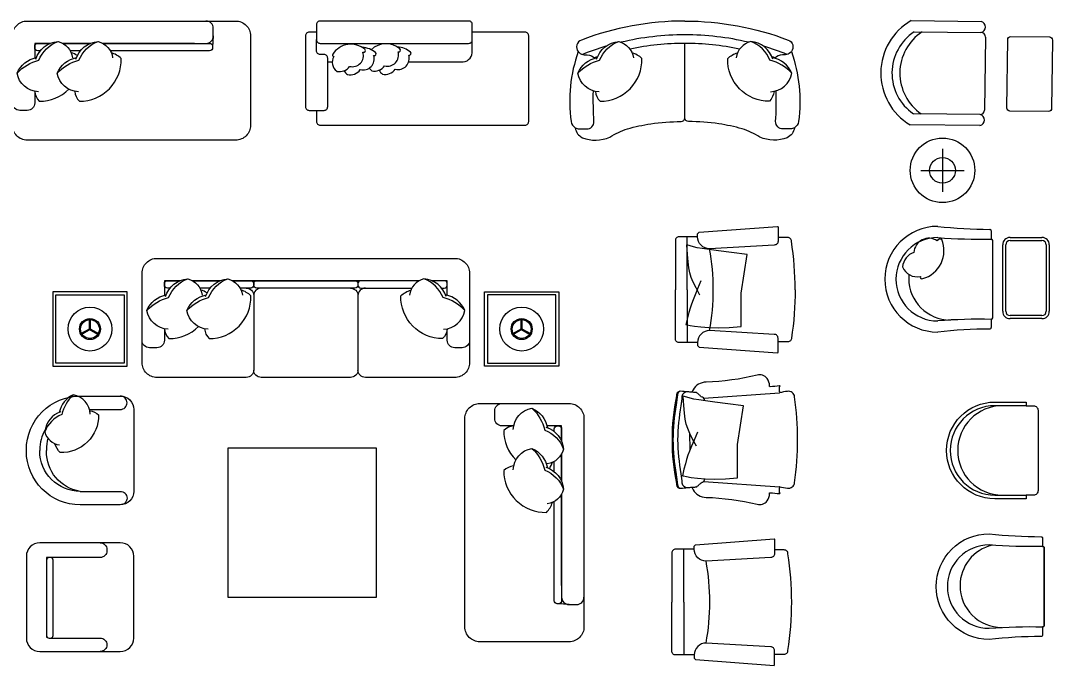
# Model space of a CAD drawing. Header units: millimetres. Extents: x 2749 to 14578, y 1883 to 10224.
# Drawn here: x 7648 to 14578, y 5893 to 10224 of the extents above; entities that cross this region are included whole.
import ezdxf

# ---------------------------------------------------------------- set-up
doc = ezdxf.new("R2010")
doc.units = ezdxf.units.MM

# ---------------------------------------------------------------- blocks, each defined once
blk = doc.blocks.new('A$C21E3')
at = {"color": 0}
for points in [[(0.0862, 0.0164), (0.0312, 0.0164, -0.421014), (0.0212, 0.0266, 0.026208), (0.0012, 0.3764, -0.414214), (0.3562, 0.7314, -0.414214), (0.7112, 0.3764, 0.026208), (0.6912, 0.0266, -0.421014), (0.6812, 0.0164), (0.6262, 0.0164, -0.414214), (0.6162, 0.0064), (0.3562, 0.0064), (0.0962, 0.0064, -0.414214)], [(0.0762, 0.3764, -0.027007), (0.0862, 0.0164, 0.414214), (0.0962, 0.0064), (0.3562, 0.0064), (0.6162, 0.0064, 0.414214), (0.6262, 0.0164, -0.027007), (0.6362, 0.3764, 0.414214), (0.3562, 0.6564, 0.414214)]]:
    blk.add_lwpolyline(points, format="xyb", close=True, dxfattribs=at)
blk.add_lwpolyline([(0.6345, 0.3557, 0.347707), (0.362, 0.5712, 0.414214), (0.082, 0.2912, -0.027007)], format="xyb", dxfattribs=at)
blk = doc.blocks.new('DAY BED1')
at = {"color": 0}
blk.add_line((0.3, 0.25), (0.225, 0.2549), dxfattribs=at)
blk.add_lwpolyline([(-0.3, 0, -0.414214), (-0.4, 0.1), (-0.4, 0.1, 0.317837), (-0.4, 0.1, -0.414214), (-0.4, 0.1), (-0.4, 0.1, 1.186185), (-0.4, 0.1, -0.414214), (-0.4, 0.1), (-0.4, 1.5, -0.414214), (-0.3, 1.6), (0.3, 1.6, -0.414214), (0.4, 1.5), (0.4, 0.1, -0.414214), (0.3, 0)], format="xyb", close=True, dxfattribs=at)
for points in [[(-0.0725, 1.45), (-0.15, 1.45, -0.414214), (-0.2, 1.5), (-0.2, 1.55, -0.414214), (-0.15, 1.6)], [(-0.0756, 1.4249, -0.356772), (0.0505, 1.5682, -0.249542), (0.1543, 1.4384, 9.61688)], [(0.0505, 1.5682, -0.14773), (0.1364, 1.422, -0.213343), (0.2624, 1.2931, -0.178662)], [(-0.0725, 1.4501, 0.165541), (-0.1386, 1.4192, 0.200231), (-0.0581, 1.2207, 0.121523)], [(0.1433, 1.4422, -0.306663), (0.2624, 1.2931, -0.30633), (0.1536, 1.1957, 0.872847)], [(0.25, 1.3448), (0.25, 1.45), (0.1517, 1.45, -0.414214)], [(0.2, 1.4118), (0.2, 1.43, -0.414214), (0.22, 1.45), (0.23, 1.45, -0.414214), (0.25, 1.43)], [(0.25, 1.43), (0.25, 1.3448, -0.414214)], [(-0.0756, 1.1556, -0.356772), (0.0505, 1.2988, -0.249542), (0.1543, 1.169, 9.61688)], [(0.0505, 1.2988, -0.14773), (0.1364, 1.1527, -0.213343), (0.2624, 1.0238, -0.178662)], [(0.25, 1.2616), (0.25, 1.0755, -0.414214)], [(-0.0725, 1.1808, 0.165541), (-0.1386, 1.1498, 0.425989), (0.1479, 0.869, 0.121523), (0.1873, 0.9357, -7.115464)], [(0.1678, 1.1631, 0.071865), (0.1873, 1.205, -7.115464)], [(0.2, 1.1425), (0.2, 1.2113, -0.414214)], [(0.1433, 1.1729, -0.306663), (0.2624, 1.0238, -0.30633), (0.1536, 0.9263, 0.872847)], [(0.25, 0.9923), (0.25, 0.2749, -0.414214), (0.23, 0.2549), (0.22, 0.2549, -0.414214), (0.2, 0.2749), (0.2, 0.9419, -0.414214)], [(0.25, 0.3775), (0.25, 0.3, 0.414214), (0.3, 0.25), (0.35, 0.25, 0.414214), (0.4, 0.3)]]:
    blk.add_lwpolyline(points, format="xyb", dxfattribs=at)
for points in [[(0.25, 1.0755), (0.25, 1.2616)], [(0.25, 0.3775), (0.25, 0.9923)]]:
    blk.add_lwpolyline(points, dxfattribs=at)

msp = doc.modelspace()

# ---------------------------------------------------------------- linework, layer by layer
at = {"color": 18, "ltscale": 0.03, "true_color": 0x000000}
for p, q in [((13629.8, 10223.7), (14099.8, 10218.7)), ((14128.7, 10113.4), (14123.5, 9623.4)), ((14092.3, 9518.7), (13622.4, 9523.7)), ((14168.1, 8812), (14168.1, 8757)), ((14178.1, 8487), (14178.1, 8747)), ((14294.8, 8767.5), (14507.9, 8767.5)), ((14244.8, 8272.2), (14244.8, 8717.5)), ((14557.9, 8717.5), (14557.9, 8272.2)), ((14178.1, 8227), (14178.1, 8487)), ((14168.1, 8217), (14168.1, 8162)), ((14507.9, 8222.2), (14294.8, 8222.2)), ((12102.4, 6318.3), (12102.4, 6673.3)), ((12102.4, 6318.3), (12102.4, 5963.3))]:
    msp.add_line(p, q, dxfattribs=at)
at = {"color": 18, "true_color": 0x000000}
for p, q in [((13650.6, 10148.4), (14099, 10143.7)), ((12109.4, 9570.5), (12109.4, 10071.2)), ((12109.4, 9570.5), (12109.4, 10071.2)), ((14093.1, 9593.7), (13644.8, 9598.5)), ((12125.8, 8416.6), (12125.8, 8771.6)), ((14294.8, 8747.5), (14507.9, 8747.5)), ((14264.8, 8272.2), (14264.8, 8717.5)), ((14537.9, 8717.5), (14537.9, 8272.2)), ((12125.8, 8416.6), (12125.8, 8061.6)), ((8110.5, 8152.1), (8110.5, 8222.6)), ((8116.8, 8152.1), (8116.8, 8222.6)), ((11010.5, 8152.1), (11010.5, 8222.6)), ((11016.8, 8152.1), (11016.8, 8222.6)), ((14507.9, 8242.2), (14294.8, 8242.2)), ((8112.1, 8154.8), (8051, 8119.6)), ((8115.2, 8149.4), (8054.1, 8114.1)), ((8112.1, 8149.4), (8173.1, 8114.1)), ((8115.2, 8154.8), (8176.3, 8119.6)), ((11012.1, 8154.8), (10951, 8119.6)), ((11015.2, 8149.4), (10954.1, 8114.1)), ((11012.1, 8149.4), (11073.1, 8114.1)), ((11015.2, 8154.8), (11076.3, 8119.6)), ((11332.2, 6302.1), (11257.2, 6307))]:
    msp.add_line(p, q, dxfattribs=at)
at = {"color": 18, "ltscale": 0.03, "true_color": 0x000000}
for points in [[(11060.8, 9546.2), (11060.8, 10121.2, 0.414214), (11035.8, 10146.2), (10682.1, 10146.2), (10682.1, 10196.2, 0.414214), (10657.1, 10221.2), (9660.8, 10221.2, 0.414214), (9635.8, 10196.2), (9635.8, 10146.2), (9585.8, 10146.2, 0.414214), (9560.8, 10121.2), (9560.8, 9646.2, 0.414214), (9585.8, 9621.2), (9635.8, 9621.2), (9635.8, 9546.2, 0.414214), (9660.8, 9521.2), (11035.8, 9521.2, 0.414214), (11060.8, 9546.2)], [(12109.4, 10221.2, 0.091148), (11415, 10093.5, 0.507088), (11393.6, 10015.8, 0.120617), (11345.3, 9546.2, 0.231214), (11373.4, 9504, 0.263003), (11421.6, 9437.4, 0.202138), (11605.3, 9441.8, -0.050162), (11723.6, 9497.2, -0.025555), (11880.7, 9531.2, -0.02916), (12084.4, 9546, 0.401126), (12109.4, 9570.5)], [(12109.4, 10221.2, -0.091148), (12803.7, 10093.5, -0.507088), (12825.1, 10015.8, -0.120617), (12873.4, 9546.2, -0.231214), (12845.3, 9504, -0.263003), (12797.1, 9437.4, -0.202138), (12613.4, 9441.8, 0.050162), (12495.1, 9497.2, 0.025555), (12338, 9531.2, 0.02916), (12134.3, 9546, -0.401126), (12109.4, 9570.5)], [(12195.8, 8771.6), (12070.8, 8771.6, 0.414214), (12045.8, 8746.6), (12045.8, 8416.6)], [(12850.8, 8416.6, 0.038405), (12825.8, 8741.6, 0.414214), (12800.8, 8766.6), (12735.8, 8766.6)], [(12195.8, 8061.6), (12070.8, 8061.6, -0.414214), (12045.8, 8086.6), (12045.8, 8416.6)], [(12850.8, 8416.6, -0.038405), (12825.8, 8091.6, -0.414214), (12800.8, 8066.6), (12735.8, 8066.6)], [(8407.6, 7337.1), (8407.6, 7062.1, -0.414214), (8317.4, 6971.9), (8046.9, 6971.9, -0.414214), (7686.3, 7332.6), (7686.3, 7337.1), (7686.3, 7341.6, -0.414214), (8046.9, 7702.3), (8317.4, 7702.3, -0.414214), (8407.6, 7612.1), (8407.6, 7337.1)], [(12172.4, 6673.3), (12047.4, 6673.3, 0.414214), (12022.4, 6648.3), (12022.4, 6318.3)], [(12712.4, 5968.3), (12777.4, 5968.3, 0.414214), (12802.4, 5993.3, 0.076923), (12802.4, 6643.3, 0.414214), (12777.4, 6668.3), (12712.4, 6668.3)], [(12172.4, 5963.3), (12047.4, 5963.3, -0.414214), (12022.4, 5988.3), (12022.4, 6318.3)]]:
    msp.add_lwpolyline(points, format="xyb", dxfattribs=at)
at = {"color": 18, "true_color": 0x000000}
for points in [[(10682.1, 10146.2), (10682.1, 10196.2, 0.414214), (10657.1, 10221.2), (9660.8, 10221.2, 0.414214), (9635.8, 10196.2), (9635.8, 10096.2, 0.414214), (9660.8, 10071.2), (10657.1, 10071.2, 0.414214), (10682.1, 10096.2), (10682.1, 10146.2)], [(9233.6, 8477.1), (9893.6, 8477.1, -0.414214), (9913.6, 8457.1), (9913.6, 8447.1, -0.414214), (9893.6, 8427.1), (9233.6, 8427.1, -0.414214), (9213.6, 8447.1), (9213.6, 8457.1, -0.414214)]]:
    msp.add_lwpolyline(points, format="xyb", close=True, dxfattribs=at)
for points in [[(9635.8, 10146.2), (9585.8, 10146.2, 0.414214), (9560.8, 10121.2), (9560.8, 9646.2, 0.414214), (9585.8, 9621.2), (9685.8, 9621.2, 0.414214), (9710.8, 9646.2), (9710.8, 9971.2, 0.414214), (9685.8, 9996.2), (9660.8, 9996.2, -0.414214), (9635.8, 10021.2), (9635.8, 10096.2)], [(10254.1, 9946.2), (10620.3, 9946.2, 0.413601), (10682.1, 10021.2), (10682.1, 10146.2)], [(11391.2, 9871.6, -0.14773), (11537.3, 9957.6, -0.213343), (11666.3, 10083.6, -0.178662)], [(11517.1, 9964.4, -0.306663), (11666.3, 10083.6, -0.30633), (11763.7, 9974.8, 0.872847)], [(12701.6, 9964.4, 0.306663), (12552.5, 10083.6, 0.30633), (12455, 9974.8, -0.872847)], [(12827.5, 9871.6, 0.14773), (12681.4, 9957.6, 0.213343), (12552.5, 10083.6, 0.178662)], [(11393.6, 10015.8, 0.17463), (11424.2, 9996.2, 0.041508), (11443, 9993.5, 0.058408), (11453.8, 9994.2, -0.207514), (11505.3, 9971.8, -2.305718)], [(11509.3, 9748.7, 0.165541), (11540.2, 9682.6, 0.425989), (11821, 9969, 0.121523), (11754.3, 10008.5, -7.115464)], [(12709.5, 9748.7, -0.165541), (12678.5, 9682.6, -0.425989), (12397.7, 9969, -0.121523), (12464.4, 10008.5, 7.115464)], [(12825.1, 10015.8, -0.17463), (12794.5, 9996.2, -0.041508), (12775.7, 9993.5, -0.058408), (12764.9, 9994.2, 0.207514), (12713.4, 9971.8, 2.305718)], [(11534.5, 9745.6, -0.356772), (11391.2, 9871.6, -0.249542), (11521, 9975.5, 9.61688)], [(12684.3, 9745.6, 0.356772), (12827.5, 9871.6, 0.249542), (12697.7, 9975.5, -9.61688)], [(11373.4, 9504, 0.118753), (11399.4, 9496.2), (11449.4, 9496.2, 0.414214), (11499.4, 9546.2, -0.02212), (11495.4, 9752.2, 0.249202)], [(12845.3, 9504, -0.118753), (12819.4, 9496.2), (12769.4, 9496.2, -0.414214), (12719.4, 9546.2, 0.02212), (12723.4, 9752.2, -0.249202)], [(12735.8, 8766.6), (12735.8, 8741.6, -0.414214), (12710.8, 8716.6), (12275.8, 8691.6, -0.414214), (12195.8, 8771.6)], [(8495.5, 8277.6, -0.14773), (8641.6, 8363.5, -0.213343), (8770.5, 8489.5)], [(8718.8, 8477.1), (8613.6, 8477.1), (8613.6, 8378.8, -0.414352)], [(8651.8, 8427.1), (8633.6, 8427.1, -0.414214), (8613.6, 8447.1), (8613.6, 8457.1, -0.414214), (8633.6, 8477.1)], [(8621.4, 8370.4, -0.306663), (8770.5, 8489.5, -0.30633), (8868, 8380.7)], [(8633.6, 8477.1), (8718.8, 8477.1, -0.414469)], [(8764.8, 8277.6, -0.14773), (8910.9, 8363.5, -0.213343), (9039.9, 8489.5)], [(8802, 8477.1), (8988.2, 8477.1, -0.414747)], [(8890.7, 8370.4, -0.306663), (9039.9, 8489.5, -0.30633), (9137.3, 8380.7)], [(9071.3, 8477.1), (9193.6, 8477.1, -0.414214), (9213.6, 8457.1), (9213.6, 8447.1, -0.414214), (9193.6, 8427.1), (9121.7, 8427.1, -0.126313)], [(10325.3, 8477.1), (9933.6, 8477.1, 0.414214), (9913.6, 8457.1), (9913.6, 8447.1, 0.414214), (9933.6, 8427.1), (10274.9, 8427.1, 0.412652)], [(10505.9, 8370.4, 0.306663), (10356.7, 8489.5, 0.30633), (10259.3, 8380.7)], [(10631.8, 8277.6, 0.14773), (10485.7, 8363.5, 0.213343), (10356.7, 8489.5)], [(10493.6, 8477.1), (10408.4, 8477.1, 0.412535)], [(10475.5, 8427.1), (10493.6, 8427.1, 0.414214), (10513.6, 8447.1), (10513.6, 8457.1, 0.414214), (10493.6, 8477.1)], [(8921.1, 8427.1), (8852.3, 8427.1, -0.414599)], [(8900.5, 8394.9, 0.071865), (8858.6, 8414.4)], [(8882.9, 8154.6, 0.165541), (8913.8, 8088.5, 0.425989), (9194.6, 8375, 0.121523), (9128, 8414.4)], [(9163.6, 8427.1, -0.414214), (9213.6, 8377.1), (9213.6, 7877.1, -0.41732)], [(9263.6, 8427.1, 0.414214), (9213.6, 8377.1)], [(9863.6, 8427.1, -0.414214), (9913.6, 8377.1)], [(9963.6, 8427.1, 0.414214), (9913.6, 8377.1), (9913.6, 7877.1, 0.415249)], [(10513.7, 8154.6, -0.165541), (10482.8, 8088.5, -0.425989), (10202, 8375, -0.121523), (10268.7, 8414.4)], [(8638.7, 8151.5, -0.356772), (8495.5, 8277.6, -0.249542), (8625.3, 8381.4)], [(8908.1, 8151.5, -0.356772), (8764.8, 8277.6, -0.249542), (8894.6, 8381.4)], [(10488.5, 8151.5, 0.356772), (10631.8, 8277.6, 0.249542), (10502, 8381.4)], [(8613.6, 8154.6), (8613.6, 8077.1, -0.414214), (8563.6, 8027.1), (8513.6, 8027.1, -0.414214), (8463.6, 8077.1)], [(8613.5, 8154.6, 0.165541), (8644.5, 8088.5, 0.200231), (8842.9, 8169)], [(10663.6, 8077.1, -0.414214), (10613.6, 8027.1), (10563.6, 8027.1, -0.414214), (10513.6, 8077.1), (10513.6, 8154.6)], [(12735.8, 8066.6), (12735.8, 8091.6, 0.414214), (12710.8, 8116.6), (12275.8, 8141.6, 0.414214), (12195.8, 8061.6)], [(8001.4, 7709.6, 0.14773), (7923.9, 7577.9, 0.213343), (7810.3, 7461.6, 0.178662)], [(8115, 7580.5, 0.356772), (8001.4, 7709.6, 0.249542), (7907.8, 7592.6, -9.61688)], [(8110.1, 7612.1), (8317.4, 7612.1, 0.414214), (8362.5, 7657.2), (8362.5, 7657.2, 0.414214), (8317.4, 7702.3)], [(12078.9, 7734.8, 0.331708), (12059.9, 7711.1, -0.017281), (12051, 7642.6, 0.036067), (12029.7, 7408.9, 0.036067), (12051, 7175.2, -0.017281), (12059.9, 7106.7, 0.331708), (12078.9, 7083)], [(12127.5, 7730.6, 0.364358), (12090.5, 7699.4, -0.015143), (12082.2, 7637.4, 0.035973), (12061.3, 7408.9, 0.035973), (12082.2, 7180.4, -0.015143), (12090.5, 7118.4, 0.364358), (12127.5, 7087.2, 17.567185)], [(12243.7, 7670.2, -0.000314), (12243.8, 7670.6), (12243.8, 7670.6, 0.301974), (12228.3, 7693.9, -0.007109), (12226.2, 7694.9, -0.079222), (12215.1, 7702.2, -0.011585), (12208.7, 7708.3, 0.016462), (12204.2, 7712.6, 0.022534), (12189.6, 7724.3, 0.125305), (12186.4, 7725.6, 0.019532), (12176.7, 7726.6, -0.006956), (12157.3, 7727.9)], [(10959.7, 7502.1), (10882.2, 7502.1, -0.414214), (10832.2, 7552.1), (10832.2, 7602.1, -0.414214), (10882.2, 7652.1)], [(14242.5, 7637.1), (14192.5, 7637.1, 1), (14192.5, 7037.1), (14242.5, 7037.1)], [(14402.5, 7637.1), (14242.5, 7637.1, 1), (14242.5, 7037.1)], [(7917.8, 7596.1, 0.306663), (7810.3, 7461.6, 0.30633), (7908.4, 7373.8, -0.872847)], [(8112.3, 7603.2, -0.165541), (8171.9, 7575.3, -0.425989), (7913.6, 7322.1, -0.121523), (7878, 7382.2, 7.115464)], [(10956.7, 7477, -0.356772), (11082.7, 7620.3, -0.249542), (11186.6, 7490.5, 9.61688)], [(11082.7, 7620.3, -0.14773), (11168.6, 7474.1, -0.213343), (11294.7, 7345.2, -0.178662)], [(10959.7, 7502.2, 0.165541), (10893.6, 7471.3, 0.200231), (10974.1, 7272.8, 0.121523)], [(11175.5, 7494.3, -0.306663), (11294.7, 7345.2, -0.30633), (11185.8, 7247.8, 0.872847)], [(11282.2, 7396.9), (11282.2, 7502.1), (11184, 7502.1, -0.414214)], [(11232.2, 7463.9), (11232.2, 7482.1, -0.414214), (11252.2, 7502.1), (11262.2, 7502.1, -0.414214), (11282.2, 7482.1)], [(7812.1, 7475.9, 0.130591), (7776.4, 7341.6), (7776.4, 7337.1)], [(7831.2, 7418.5, 0.072384), (7821.5, 7341.6), (7821.5, 7337.1)], [(11282.2, 7482.1), (11282.2, 7396.9, -0.414214)], [(10956.7, 7207.7, -0.356772), (11082.7, 7350.9, -0.249542), (11186.6, 7221.1, 9.61688)], [(11082.7, 7350.9, -0.14773), (11168.6, 7204.8, -0.213343), (11294.7, 7075.9, -0.178662)], [(8046.9, 7062.1, -0.414214), (7776.4, 7332.6), (7776.4, 7337.1)], [(8046.9, 7062.1, -0.372719), (7821.5, 7332.6), (7821.5, 7337.1)], [(11282.2, 7313.7), (11282.2, 7127.6, -0.414214)], [(10959.7, 7232.9, 0.165541), (10893.6, 7201.9, 0.425989), (11180.1, 6921.1, 0.121523), (11219.6, 6987.8, -7.115464)], [(11175.5, 7225, -0.306663), (11294.7, 7075.9, -0.30633), (11185.8, 6978.4, 0.872847)], [(11200, 7215.2, 0.071865), (11219.6, 7257.1, -7.115464)], [(11232.2, 7194.6), (11232.2, 7263.4, -0.414214)], [(12157.3, 7089.9, -0.006956), (12176.7, 7091.3, 0.019532), (12186.4, 7092.2, 0.125305), (12189.6, 7093.5, 0.022534), (12204.2, 7105.2, 0.016462), (12208.7, 7109.5, -0.011585), (12215.1, 7115.6, -0.079222), (12226.2, 7122.9, -0.007109), (12228.3, 7123.9, 0.290452), (12243.8, 7146.1, 0.290452)], [(8046.9, 7062.1), (8317.4, 7062.1, -0.414214), (8362.5, 7017), (8362.5, 7017, -0.414214), (8317.4, 6971.9)], [(11282.2, 7044.4), (11282.2, 6327, -0.414214), (11262.2, 6307), (11252.2, 6307, -0.414214), (11232.2, 6327), (11232.2, 6994, -0.414214)], [(8182.2, 6717, -0.414214), (8227.2, 6672), (8227.2, 6662.9, -0.414214), (8182.2, 6617.9), (8112.3, 6617.9)], [(7866.6, 6402.6), (7866.6, 6599.8, 0.414214), (7848.6, 6617.9), (7839.5, 6617.9, 0.414214), (7821.5, 6599.8)], [(7821.5, 6599.8), (7821.5, 6448, 0.414214)], [(7821.5, 6448), (7821.5, 6094.9, 0.414214), (7839.5, 6076.9), (7848.6, 6076.9, 0.414214), (7866.6, 6094.9), (7866.6, 6402.6, 0.414214)], [(11282.2, 6429.6), (11282.2, 6352.1, 0.414214), (11332.2, 6302.1), (11382.2, 6302.1, 0.414214), (11432.2, 6352.1)], [(7848.6, 6076.9), (8182.2, 6076.9, -0.414214), (8227.2, 6031.8), (8227.2, 6031.8, -0.414214), (8182.2, 5986.7)]]:
    msp.add_lwpolyline(points, format="xyb", dxfattribs=at)
at = {"color": 18, "ltscale": 0.03, "true_color": 0x000000}
for points in [[(14578.5, 10093.6), (14573.6, 9633.6, -0.414214), (14553.4, 9613.8), (14293.4, 9616.6, -0.414214), (14273.6, 9636.8), (14278.5, 10096.8, -0.414214), (14298.7, 10116.5), (14558.7, 10113.8, -0.414214)], [(10663.6, 7927.1, -0.414214), (10563.6, 7827.1), (9963.6, 7827.1, -0.414214), (9913.6, 7877.1, -0.414214), (9863.6, 7827.1), (9263.6, 7827.1, -0.414214), (9213.6, 7877.1, -0.414214), (9163.6, 7827.1), (8563.6, 7827.1, -0.414214), (8463.6, 7927.1), (8463.6, 8527.1, -0.414214), (8563.6, 8627.1), (10563.6, 8627.1, -0.414214), (10663.6, 8527.1)], [(12052.8, 7114.6, 0.003233), (12053.8, 7105.3, 0.406498), (12081.1, 7083.1, -0.000001), (12129.3, 7087.4, -0.000003), (12157.3, 7089.9, -0.007204), (12164.6, 7072.7, 0.251903), (12251.9, 7021.9, -0.053419), (12594.7, 6975.2, 0.307004), (12661.9, 6997.6, 0.170268), (12678.2, 7047.5, -0.502371), (12682.7, 7052.6, -0.027921), (12745.8, 7046.7, 0.906518), (12746.6, 7052.9), (12746.3, 7086.9, 0.886473), (12746.5, 7093.2, 0.015111), (12799.3, 7083.9, 0.434298), (12847, 7120.2, 0.06918), (12847, 7697.6, 0.434298), (12799.3, 7733.9, 0.015111), (12746.5, 7724.6, 0.886473), (12746.3, 7730.9), (12746.6, 7764.9, 0.906518), (12745.8, 7771.1, -0.027921), (12682.7, 7765.2, -0.502371), (12678.2, 7770.3, 0.170268), (12661.9, 7820.2, 0.307004), (12594.7, 7842.7, -0.053419), (12251.9, 7795.9, 0.251903), (12164.6, 7745.1, -0.007204), (12157.3, 7727.9, -0.000003), (12129.3, 7730.4, -0.000001), (12081.1, 7734.7, 0.406498), (12053.8, 7712.5, 0.003233), (12052.8, 7703.3, 0.099527)], [(10732.2, 6052.1, -0.414214), (10632.2, 6152.1), (10632.2, 6152.1, 0.317837), (10632.2, 6152.1, -0.414214), (10632.2, 6152.1), (10632.2, 6152.1, 1.186185), (10632.2, 6152.1, -0.414214), (10632.2, 6152.1), (10632.2, 7552.1, -0.414214), (10732.2, 7652.1), (11332.2, 7652.1, -0.414214), (11432.2, 7552.1), (11432.2, 6152.1, -0.414214), (11332.2, 6052.1)], [(14402.5, 7037.1), (14402.5, 7012.1), (14192.5, 7012.1, -1), (14192.5, 7662.1), (14402.5, 7662.1), (14402.5, 7637.1), (14452.5, 7637.1, -0.414214), (14482.5, 7607.1), (14482.5, 7067.1, -0.414214), (14452.5, 7037.1)], [(12182.3, 6704), (12709.7, 6743.1), (12712.4, 6740.6), (12712.4, 6643.3, -0.414214), (12687.4, 6618.3), (12252.4, 6593.3, -0.414214), (12172.4, 6673.3), (12172.4, 6694.1)], [(7686.3, 6076.9), (7686.3, 6076.9, 0.414214), (7776.4, 5986.7), (8317.4, 5986.7, 0.414214), (8407.6, 6076.9), (8407.6, 6076.9), (8407.6, 6626.9, 0.414214), (8317.4, 6717), (7776.4, 6717, 0.414214), (7686.3, 6626.9)], [(12182.3, 5932.6), (12709.7, 5893.5), (12712.4, 5896), (12712.4, 5993.3, 0.414214), (12687.4, 6018.3), (12252.4, 6043.3, 0.414214), (12172.4, 5963.3), (12172.4, 5942.5)]]:
    msp.add_lwpolyline(points, format="xyb", close=True, dxfattribs=at)
at = {"color": 18, "true_color": 0x000000}
for points in [[(9710.8, 9946.2), (9741.1, 9946.2)], [(12210.7, 8380.8), (12185.7, 8428.5), (12166.7, 8466.7), (12152.8, 8499.4), (12142.9, 8530.5), (12136, 8563.9), (12131.1, 8603.7), (12127, 8653.7), (12122.9, 8718)], [(12527.6, 8653.1), (12422.1, 8666.2), (12335.9, 8677.1), (12272.3, 8685.5), (12226.4, 8692.3), (12193.4, 8698.1), (12168.3, 8703.8), (12146.4, 8710.2), (12122.9, 8718)], [(12487, 8393.8), (12527.6, 8653.1)], [(8988.2, 8477.1), (8802, 8477.1)], [(10325.3, 8477.1), (9071.3, 8477.1)], [(10513.6, 8378.8), (10513.6, 8477.1), (10408.4, 8477.1)], [(12217.3, 8475.1), (12195.2, 8423), (12178.1, 8382.1), (12164.9, 8349.2), (12154.4, 8320.5), (12145.5, 8292.8), (12136.9, 8262.6), (12127.5, 8226.5), (12116.7, 8183.4)], [(12488.1, 8169.4), (12487, 8393.8)], [(12116.7, 8183.4), (12124.8, 8181.5), (12144.6, 8177.1), (12175.6, 8171.6), (12217.7, 8166.1), (12270.4, 8161.9), (12333.4, 8160.2), (12406.4, 8162.3), (12488.1, 8169.4)], [(12187, 7364.8), (12162, 7412.5), (12143, 7450.7), (12129.1, 7483.3), (12119.2, 7514.4), (12112.3, 7547.9), (12107.3, 7587.6), (12103.3, 7637.7), (12099.2, 7701.9)], [(12503.9, 7637), (12398.3, 7650.1), (12312.2, 7661), (12248.6, 7669.5), (12202.7, 7676.2), (12169.6, 7682.1), (12144.6, 7687.8), (12122.7, 7694.1), (12099.2, 7701.9)], [(12236.2, 7688.6), (12746.5, 7724.6)], [(12463.2, 7377.8), (12503.9, 7637)], [(12193.6, 7459), (12171.4, 7406.9), (12154.3, 7366.1), (12141.2, 7333.1), (12130.7, 7304.5), (12121.8, 7276.8), (12113.2, 7246.6), (12103.8, 7210.4), (12092.9, 7167.3)], [(12464.4, 7153.3), (12463.2, 7377.8)], [(11282.2, 7127.6), (11282.2, 7313.7)], [(12092.9, 7167.3), (12101.1, 7165.4), (12120.8, 7161.1), (12151.9, 7155.6), (12194, 7150.1), (12246.7, 7145.9), (12309.7, 7144.2), (12382.7, 7146.3), (12464.4, 7153.3)], [(12236.2, 7129.2), (12746.5, 7093.2)], [(11282.2, 6429.6), (11282.2, 7044.4)], [(14242.5, 7037.1), (14402.5, 7037.1)], [(8112.3, 6617.9), (7821.5, 6617.9), (7821.5, 6448)], [(7821.5, 6448), (7821.5, 6081.4)]]:
    msp.add_lwpolyline(points, dxfattribs=at)
at = {"color": 18, "ltscale": 0.03, "true_color": 0x000000}
for points in [[(13840.5, 9362.7), (13840.5, 9073.7)], [(13696, 9218.2), (13985, 9218.2)], [(12195.8, 8771.6), (12195.8, 8792.4), (12205.7, 8802.3)], [(12205.7, 8802.3), (12733.2, 8841.4), (12735.8, 8838.9), (12735.8, 8766.6)], [(12195.8, 8061.6), (12195.8, 8040.7), (12205.7, 8030.8)], [(12205.7, 8030.8), (12733.2, 7991.8), (12735.8, 7994.3), (12735.8, 8066.6)]]:
    msp.add_lwpolyline(points, dxfattribs=at)
for points in [[(7863.6, 7902.1), (8363.6, 7902.1), (8363.6, 8402.1), (7863.6, 8402.1)], [(11263.6, 7902.1), (10763.6, 7902.1), (10763.6, 8402.1), (11263.6, 8402.1)], [(9038.6, 6352.1), (10038.6, 6352.1), (10038.6, 7352.1), (9038.6, 7352.1)]]:
    msp.add_lwpolyline(points, close=True, dxfattribs=at)
at = {"color": 18, "true_color": 0x000000}
for points in [[(8343.6, 7922.1), (7883.6, 7922.1), (7883.6, 8382.1), (8343.6, 8382.1)], [(10783.6, 7922.1), (11243.6, 7922.1), (11243.6, 8382.1), (10783.6, 8382.1)]]:
    msp.add_lwpolyline(points, close=True, dxfattribs=at)
at = {"color": 18, "true_color": 0x000000, "flags": 128}
msp.add_lwpolyline([(12145.5, 7343.9), (12143.2, 7450.3)], dxfattribs=at)
at = {"color": 18, "ltscale": 0.03, "true_color": 0x000000}
for radius in [217, 86.4]:
    msp.add_circle((13840.5, 9218.2), radius, dxfattribs=at)
at = {"color": 18, "true_color": 0x000000}
for centre, radius in [((8113.6, 8152.1), 147.5), ((11013.6, 8152.1), 147.5), ((8113.6, 8152.1), 70.6), ((8113.6, 8152.1), 63.3), ((11013.6, 8152.1), 70.6), ((11013.6, 8152.1), 63.3)]:
    msp.add_circle(centre, radius, dxfattribs=at)
at = {"color": 18, "ltscale": 0.03, "true_color": 0x000000}
for centre, radius, start, end in [((13832.3, 9871.5), 406.3, 119.90072, 238.88024), ((14091, 10181.3), 38.4, 282.07086, 76.71009), ((14098.7, 10113.7), 30, 359.39048, 89.39048), ((14084.3, 9556.3), 38.4, 282.07086, 76.71009), ((14093.5, 9623.7), 30, 269.39048, 359.39048), ((13808.1, 8487), 355, 90, 180), ((14173.6, 12166.1), 3344.2, 263.72479, 269.72991), ((14158.1, 8812), 10, 0, 91.32714), ((14168.1, 8747), 10, 0, 90), ((14294.8, 8717.5), 50, 90, 180), ((14507.9, 8717.5), 50, 0, 90), ((13808.1, 8487), 355, 180, 270), ((14294.8, 8272.2), 50, 180, 270), ((14507.9, 8272.2), 50, 270, 0), ((14168.1, 8227), 10, 270, 0), ((14173.6, 4807.8), 3344.2, 90.27009, 96.27521), ((14158.1, 8162), 10, 268.67286, 0), ((10752.4, 6318.3), 1525, 349.61114, 10.38886)]:
    msp.add_arc(centre, radius, start, end, dxfattribs=at)
at = {"color": 18, "true_color": 0x000000}
for centre, radius, start, end in [((12109.4, 8268.7), 1859.7, 90, 103.2852), ((12109.4, 8268.7), 1859.7, 76.7148, 90), ((13832.3, 9871.5), 331.3, 123.27235, 235.5086), ((13885.3, 9870.9), 331.3, 123.27235, 235.5086), ((9866.5, 9920.1), 145.2, 49.92537, 147.19679), ((10102.1, 9923.3), 145.2, 49.92537, 133.55647), ((12109.4, 8268.7), 1859.7, 106.57413, 111.68204), ((12109.4, 8318.7), 1752.5, 90, 102.12674), ((12109.4, 8318.7), 1752.5, 77.87326, 90), ((12109.4, 8268.7), 1859.7, 68.31796, 73.42587), ((9818.2, 9944.3), 77.1, 149.55142, 232.38056), ((9750.7, 9992.2), 8.97, 133.53489, 276.65343), ((9875.8, 9989.4), 75.1, 255.90332, 17.05118), ((9947.5, 9967.4), 75.1, 255.90332, 17.05118), ((9938.2, 9898), 145.2, 49.92537, 87.87867), ((9951.8, 10022.6), 11.9, 249.32791, 46.5017), ((10023.5, 10000.5), 11.9, 249.32791, 46.5017), ((10111.3, 9992.6), 75.1, 255.90332, 17.05118), ((10183, 9970.6), 75.1, 255.90332, 17.05118), ((10173.7, 9901.2), 145.2, 49.92537, 87.87867), ((10187.4, 10025.7), 11.9, 249.32791, 46.5017), ((10259, 10003.7), 11.9, 249.32791, 46.5017), ((12109.4, 8268.7), 1809.7, 108.90143, 109.56458), ((12109.4, 8268.7), 1809.7, 70.43542, 71.09857), ((9788.8, 9965.9), 84.6, 257.91103, 324.26448), ((10024.3, 9969.1), 84.6, 257.91103, 324.26448), ((9889.9, 9922.2), 77.1, 206.63183, 232.38056), ((9860.5, 9943.9), 84.6, 257.91103, 324.26448), ((10053.7, 9947.4), 77.1, 213.44164, 232.38056), ((10125.4, 9925.4), 77.1, 206.63183, 232.38056), ((10096, 9947.1), 84.6, 257.91103, 324.26448), ((13808.1, 8487), 280, 90, 180), ((13748.6, 8661.9), 100.2, 55.80607, 176.95393), ((13656.7, 8677.4), 193.6, 285.66046, 22.93188), ((13823, 8737.6), 19.4, 51.71754, 158.16735), ((14080.6, 12092), 3336.1, 265.3148, 271.50292), ((14294.8, 8717.5), 30, 90, 180), ((14507.9, 8717.5), 30, 0, 90), ((10775.8, 8416.6), 1525, 0, 10.38886), ((13684.5, 8560.3), 112.8, 108.59277, 174.94622), ((13668.5, 8606.2), 102.8, 200.47669, 283.30583), ((13808.1, 8487), 280, 180, 270), ((13893.3, 8492.9), 280, 174.68936, 180), ((13893.3, 8492.9), 280, 180, 270), ((13703.1, 8501.4), 12, 156.20383, 299.32236), ((10775.8, 8416.6), 1525, 349.61114, 0), ((14294.8, 8272.2), 30, 180, 270), ((14507.9, 8272.2), 30, 270, 0), ((14080.6, 4882), 3336.1, 88.49708, 94.6852), ((12717, 7912), 146.9, 254.06852, 254.67829)]:
    msp.add_arc(centre, radius, start, end, dxfattribs=at)

# ---------------------------------------------------------------- block references
at = {"color": 18, "ltscale": 0.03, "true_color": 0x000000, "xscale": 1000, "yscale": 1000, "zscale": 1000, "rotation": 90}
for name, p in [('DAY BED1', (9192.3, 9821.2)), ('A$C21E3', (14529.5, 6066.2))]:
    msp.add_blockref(name, p, dxfattribs=at)

doc.saveas('drawing.dxf')
